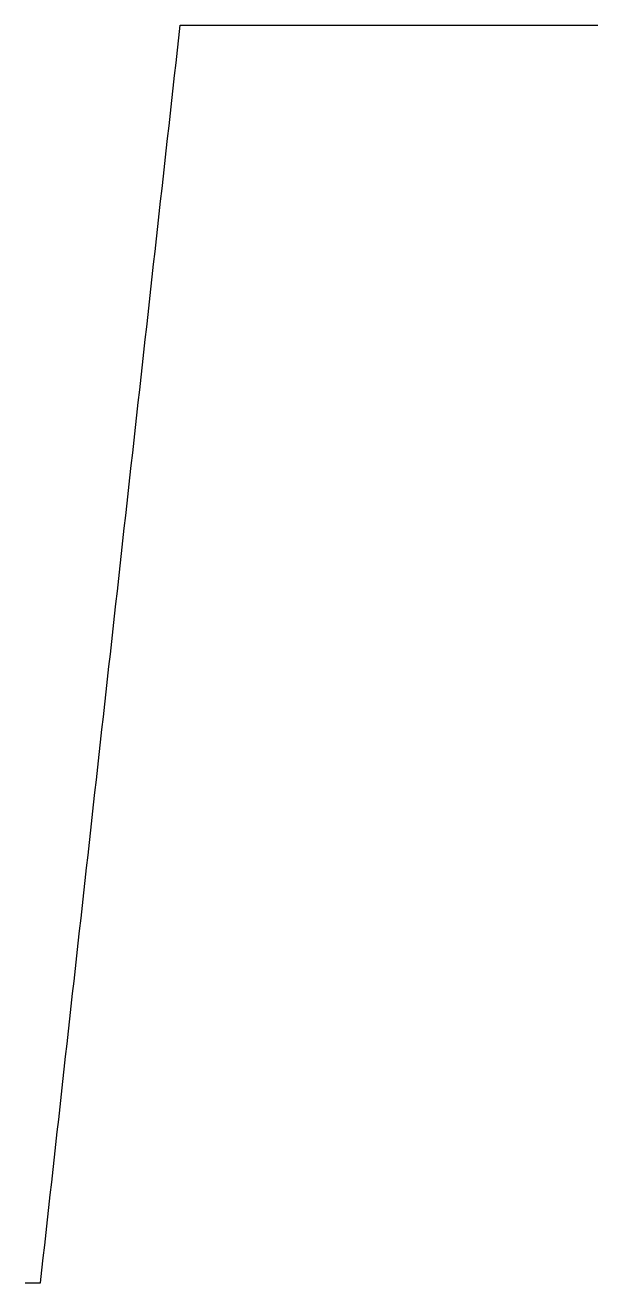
# Model space of a CAD drawing. Header units: metres. Extents: x 0 to 41, y 0 to 90.
import ezdxf

# ---------------------------------------------------------------- set-up
doc = ezdxf.new("R2010")
doc.units = ezdxf.units.M

msp = doc.modelspace()

# ---------------------------------------------------------------- linework, layer by layer
at = {"color": 255}
msp.add_polyline3d([(0, 0, 0), (0.1, 0, 0), (0.2, 0, 0), (0.3, 0, 0), (0.4, 0, 0), (0.5, 0, 0), (0.6, 0, 0), (0.7, 0, 0), (0.8, 0, 0), (0.9, 0, 0), (1, 0, 0), (1.1, 0, 0), (1.2, 0.9, 0), (1.3, 1.8, 0), (1.4, 2.7, 0), (1.5, 3.6, 0), (1.6, 4.5, 0), (1.7, 5.4, 0), (1.8, 6.3, 0), (1.9, 7.2, 0), (2, 8.1, 0), (2.1, 9, 0), (2.2, 9.9, 0), (2.3, 10.8, 0), (2.4, 11.7, 0), (2.5, 12.6, 0), (2.6, 13.5, 0), (2.7, 14.4, 0), (2.8, 15.3, 0), (2.9, 16.2, 0), (3, 17.1, 0), (3.1, 18, 0), (3.2, 18.9, 0), (3.3, 19.8, 0), (3.4, 20.7, 0), (3.5, 21.6, 0), (3.6, 22.5, 0), (3.7, 23.4, 0), (3.8, 24.3, 0), (3.9, 25.2, 0), (4, 26.1, 0), (4.1, 27, 0), (4.2, 27.9, 0), (4.3, 28.8, 0), (4.4, 29.7, 0), (4.5, 30.6, 0), (4.6, 31.5, 0), (4.7, 32.4, 0), (4.8, 33.3, 0), (4.9, 34.2, 0), (5, 35.1, 0), (5.1, 36, 0), (5.2, 36.9, 0), (5.3, 37.8, 0), (5.4, 38.7, 0), (5.5, 39.6, 0), (5.6, 40.5, 0), (5.7, 41.4, 0), (5.8, 42.3, 0), (5.9, 43.2, 0), (6, 44.1, 0), (6.1, 45, 0), (6.2, 45.9, 0), (6.3, 46.8, 0), (6.4, 47.7, 0), (6.5, 48.6, 0), (6.6, 49.5, 0), (6.7, 50.4, 0), (6.8, 51.3, 0), (6.9, 52.2, 0), (7, 53.1, 0), (7.1, 54, 0), (7.2, 54.9, 0), (7.3, 55.8, 0), (7.4, 56.7, 0), (7.5, 57.6, 0), (7.6, 58.5, 0), (7.7, 59.4, 0), (7.8, 60.3, 0), (7.9, 61.2, 0), (8, 62.1, 0), (8.1, 63, 0), (8.2, 63.9, 0), (8.3, 64.8, 0), (8.4, 65.7, 0), (8.5, 66.6, 0), (8.6, 67.5, 0), (8.7, 68.4, 0), (8.8, 69.3, 0), (8.9, 70.2, 0), (9, 71.1, 0), (9.1, 72, 0), (9.2, 72.9, 0), (9.3, 73.8, 0), (9.4, 74.7, 0), (9.5, 75.6, 0), (9.6, 76.5, 0), (9.7, 77.4, 0), (9.8, 78.3, 0), (9.9, 79.2, 0), (10, 80.1, 0), (10.1, 81, 0), (10.2, 81.9, 0), (10.3, 82.8, 0), (10.4, 83.7, 0), (10.5, 84.6, 0), (10.6, 85.5, 0), (10.7, 86.4, 0), (10.8, 87.3, 0), (10.9, 88.2, 0), (11, 89.1, 0), (11.1, 90, 0), (11.2, 90, 0), (11.3, 90, 0), (11.4, 90, 0), (11.5, 90, 0), (11.6, 90, 0), (11.7, 90, 0), (11.8, 90, 0), (11.9, 90, 0), (12, 90, 0), (12.1, 90, 0), (12.2, 90, 0), (12.3, 90, 0), (12.4, 90, 0), (12.5, 90, 0), (12.6, 90, 0), (12.7, 90, 0), (12.8, 90, 0), (12.9, 90, 0), (13, 90, 0), (13.1, 90, 0), (13.2, 90, 0), (13.3, 90, 0), (13.4, 90, 0), (13.5, 90, 0), (13.6, 90, 0), (13.7, 90, 0), (13.8, 90, 0), (13.9, 90, 0), (14, 90, 0), (14.1, 90, 0), (14.2, 90, 0), (14.3, 90, 0), (14.4, 90, 0), (14.5, 90, 0), (14.6, 90, 0), (14.7, 90, 0), (14.8, 90, 0), (14.9, 90, 0), (15, 90, 0), (15.1, 90, 0), (15.2, 90, 0), (15.3, 90, 0), (15.4, 90, 0), (15.5, 90, 0), (15.6, 90, 0), (15.7, 90, 0), (15.8, 90, 0), (15.9, 90, 0), (16, 90, 0), (16.1, 90, 0), (16.2, 90, 0), (16.3, 90, 0), (16.4, 90, 0), (16.5, 90, 0), (16.6, 90, 0), (16.7, 90, 0), (16.8, 90, 0), (16.9, 90, 0), (17, 90, 0), (17.1, 90, 0), (17.2, 90, 0), (17.3, 90, 0), (17.4, 90, 0), (17.5, 90, 0), (17.6, 90, 0), (17.7, 90, 0), (17.8, 90, 0), (17.9, 90, 0), (18, 90, 0), (18.1, 90, 0), (18.2, 90, 0), (18.3, 90, 0), (18.4, 90, 0), (18.5, 90, 0), (18.6, 90, 0), (18.7, 90, 0), (18.8, 90, 0), (18.9, 90, 0), (19, 90, 0), (19.1, 90, 0), (19.2, 90, 0), (19.3, 90, 0), (19.4, 90, 0), (19.5, 90, 0), (19.6, 90, 0), (19.7, 90, 0), (19.8, 90, 0), (19.9, 90, 0), (20, 90, 0), (20.1, 90, 0), (20.2, 90, 0), (20.3, 90, 0), (20.4, 90, 0), (20.5, 90, 0), (20.6, 90, 0), (20.7, 90, 0), (20.8, 90, 0), (20.9, 90, 0), (21, 90, 0), (21.1, 90, 0), (21.2, 90, 0), (21.3, 90, 0), (21.4, 90, 0), (21.5, 90, 0), (21.6, 90, 0), (21.7, 90, 0), (21.8, 90, 0), (21.9, 90, 0), (22, 90, 0), (22.1, 90, 0), (22.2, 90, 0), (22.3, 90, 0), (22.4, 90, 0), (22.5, 90, 0), (22.6, 90, 0), (22.7, 90, 0), (22.8, 90, 0), (22.9, 90, 0), (23, 90, 0), (23.1, 90, 0), (23.2, 90, 0), (23.3, 90, 0), (23.4, 90, 0), (23.5, 90, 0), (23.6, 90, 0), (23.7, 90, 0), (23.8, 90, 0), (23.9, 90, 0), (24, 90, 0), (24.1, 90, 0), (24.2, 90, 0), (24.3, 90, 0), (24.4, 90, 0), (24.5, 90, 0), (24.6, 90, 0), (24.7, 90, 0), (24.8, 90, 0), (24.9, 90, 0), (25, 90, 0), (25.1, 90, 0), (25.2, 90, 0), (25.3, 90, 0), (25.4, 90, 0), (25.5, 90, 0), (25.6, 90, 0), (25.7, 90, 0), (25.8, 90, 0), (25.9, 90, 0), (26, 90, 0), (26.1, 90, 0), (26.2, 90, 0), (26.3, 90, 0), (26.4, 90, 0), (26.5, 90, 0), (26.6, 90, 0), (26.7, 90, 0), (26.8, 90, 0), (26.9, 90, 0), (27, 90, 0), (27.1, 90, 0), (27.2, 90, 0), (27.3, 90, 0), (27.4, 90, 0), (27.5, 90, 0), (27.6, 90, 0), (27.7, 90, 0), (27.8, 90, 0), (27.9, 90, 0), (28, 90, 0), (28.1, 90, 0), (28.2, 90, 0), (28.3, 90, 0), (28.4, 90, 0), (28.5, 90, 0), (28.6, 90, 0), (28.7, 90, 0), (28.8, 90, 0), (28.9, 90, 0), (29, 90, 0), (29.1, 90, 0), (29.2, 90, 0), (29.3, 90, 0), (29.4, 90, 0), (29.5, 90, 0), (29.6, 90, 0), (29.7, 90, 0), (29.8, 90, 0), (29.9, 90, 0), (30, 90, 0), (30.1, 90, 0), (30.2, 90, 0), (30.3, 90, 0), (30.4, 90, 0), (30.5, 90, 0), (30.6, 90, 0), (30.7, 90, 0), (30.8, 90, 0), (30.9, 90, 0), (31, 90, 0), (31.1, 90, 0), (31.2, 90, 0), (31.3, 90, 0), (31.4, 90, 0), (31.5, 90, 0), (31.6, 90, 0), (31.7, 90, 0), (31.8, 90, 0), (31.9, 90, 0), (32, 90, 0), (32.1, 90, 0), (32.2, 90, 0), (32.3, 90, 0), (32.4, 90, 0), (32.5, 90, 0), (32.6, 90, 0), (32.7, 90, 0), (32.8, 90, 0), (32.9, 90, 0), (33, 90, 0), (33.1, 90, 0), (33.2, 90, 0), (33.3, 90, 0), (33.4, 90, 0), (33.5, 90, 0), (33.6, 90, 0), (33.7, 90, 0), (33.8, 90, 0), (33.9, 90, 0), (34, 90, 0), (34.1, 90, 0), (34.2, 90, 0), (34.3, 90, 0), (34.4, 90, 0), (34.5, 90, 0), (34.6, 90, 0), (34.7, 90, 0), (34.8, 90, 0), (34.9, 90, 0), (35, 90, 0), (35.1, 90, 0), (35.2, 90, 0), (35.3, 90, 0), (35.4, 90, 0), (35.5, 90, 0), (35.6, 90, 0), (35.7, 90, 0), (35.8, 90, 0), (35.9, 90, 0), (36, 90, 0), (36.1, 90, 0), (36.2, 90, 0), (36.3, 90, 0), (36.4, 90, 0), (36.5, 90, 0), (36.6, 90, 0), (36.7, 90, 0), (36.8, 90, 0), (36.9, 90, 0), (37, 90, 0), (37.1, 90, 0), (37.2, 90, 0), (37.3, 90, 0), (37.4, 90, 0), (37.5, 90, 0), (37.6, 90, 0), (37.7, 90, 0), (37.8, 90, 0), (37.9, 90, 0), (38, 90, 0), (38.1, 90, 0), (38.2, 90, 0), (38.3, 90, 0), (38.4, 90, 0), (38.5, 90, 0), (38.6, 90, 0), (38.7, 90, 0), (38.8, 90, 0), (38.9, 90, 0), (39, 90, 0), (39.1, 90, 0), (39.2, 90, 0), (39.3, 90, 0), (39.4, 90, 0), (39.5, 90, 0), (39.6, 90, 0), (39.7, 90, 0), (39.8, 90, 0), (39.9, 90, 0), (40, 90, 0), (40.1, 90, 0), (40.2, 90, 0), (40.3, 90, 0), (40.4, 90, 0), (40.5, 90, 0), (40.6, 90, 0), (40.7, 90, 0), (40.8, 90, 0), (40.9, 90, 0), (41, 90, 0)], dxfattribs=at)

doc.saveas('drawing.dxf')
